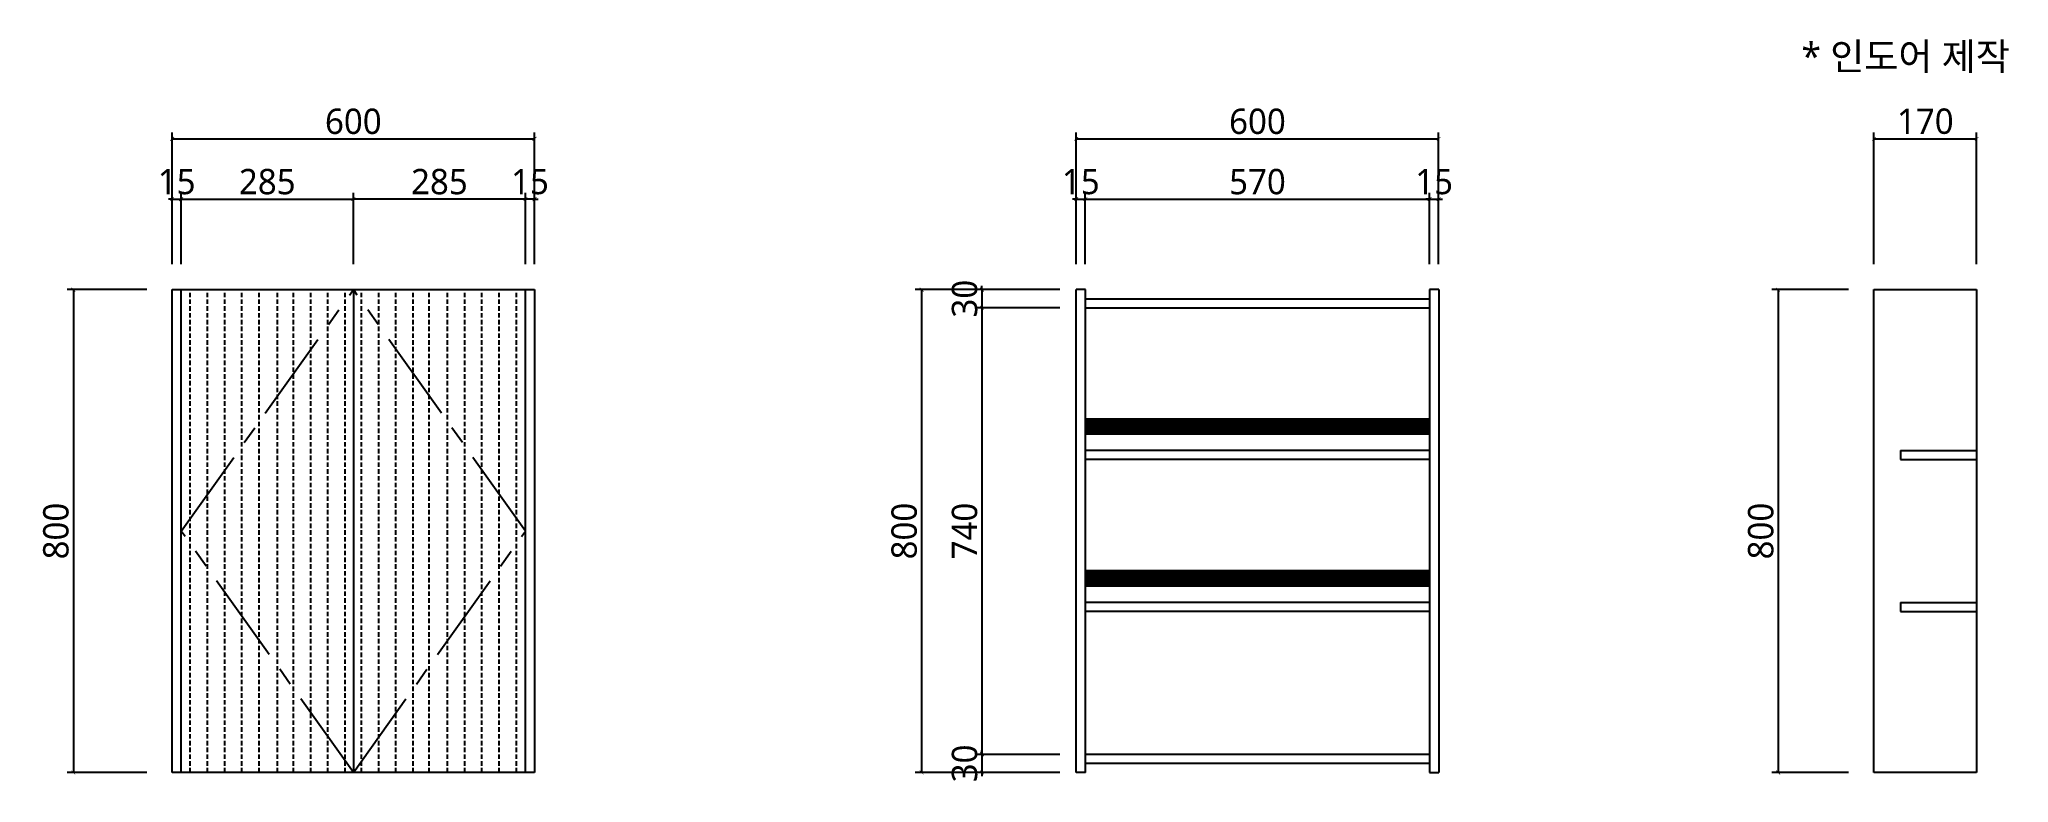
# Model space of a CAD drawing. Extents: x -32113 to -28853, y -571361 to -570130.
import ezdxf

# ---------------------------------------------------------------- set-up
doc = ezdxf.new("R2010")
doc.units = 0
doc.header["$LTSCALE"] = 60
doc.header["$MEASUREMENT"] = 0
doc.header["$PDMODE"] = 34
doc.header["$PDSIZE"] = -5
doc.linetypes.add('CENTERX2', pattern=[4, 2.5, -0.5, 0.5, -0.5])
doc.linetypes.add('HIDDEN2', pattern=[0.1875, 0.125, -0.0625])
doc.layers.get('0').update_dxf_attribs({"linetype": 'CONTINUOUS'})
doc.layers.get('Defpoints').update_dxf_attribs({"color": 142, "linetype": 'CONTINUOUS'})
for name, color, linetype in [('HAT', 8, 'CENTERX2'), ('hid', 251, 'HIDDEN2'), ('S-DIM', 7, 'CONTINUOUS'), ('TEX', 3, 'CONTINUOUS')]:
    doc.layers.add(name, color=color, linetype=linetype)
doc.styles.get("Standard").update_dxf_attribs({"font": 'malgun.ttf'})
doc.styles.add('카비원', font='malgun.ttf', dxfattribs={"height": 45})
doc.dimstyles.new('카비원', dxfattribs={"dimscale": 7, "dimtxt": 6, "dimasz": 0.9, "dimexe": 1.5, "dimexo": 6, "dimgap": 1, "dimtad": 1, "dimdsep": 46, "dimtxsty": 'Standard', "dimblk": 'ARCHTICK', "dimcen": 3, "dimclrd": 8, "dimclre": 8, "dimclrt": 256, "dimadec": 0, "dimazin": 0, "dimtfac": 0.6, "dimtix": 1, "dimtmove": 0, "dimatfit": 3, "dimfxl": 1.5, "dimtolj": 1, "dimtzin": 0, "dimlwd": -1, "dimlwe": -1, "dimarcsym": 0})

# ---------------------------------------------------------------- blocks, each defined once
blk = doc.blocks.new('_ArchTick')
at = {"color": 0, "linetype": 'ByBlock', "transparency": 16777216, "const_width": 0.15}
blk.add_lwpolyline([(-0.5, -0.5), (0.5, 0.5)], dxfattribs=at)
blk = doc.blocks.new('*D10304')
at = {"layer": 'Defpoints', "color": 0}
for p in [(-28905.6, -570294.7), (-29075.6, -570544.6), (-28905.6, -570544.6)]:
    blk.add_point(p, dxfattribs=at)
at = {"layer": 'S-DIM', "color": 8}
for p, q in [((-29075.6, -570502.6), (-29075.6, -570284.2)), ((-29075.6, -570294.7), (-28905.6, -570294.7)), ((-28905.6, -570502.6), (-28905.6, -570284.2))]:
    blk.add_line(p, q, dxfattribs=at)
at = {"layer": 'S-DIM', "color": 8, "xscale": 6.3, "yscale": 6.3, "zscale": 6.3, "rotation": 180}
blk.add_blockref('_ArchTick', (-29075.6, -570294.7), dxfattribs=at)
at = {"layer": 'S-DIM', "color": 8, "xscale": 6.3, "yscale": 6.3, "zscale": 6.3}
blk.add_blockref('_ArchTick', (-28905.6, -570294.7), dxfattribs=at)
at = {"layer": 'S-DIM', "insert": (-28990.6, -570265.8), "char_height": 42, "attachment_point": 5}
blk.add_mtext('\\A1;170', dxfattribs=at)
blk = doc.blocks.new('*D10305')
at = {"layer": 'Defpoints', "color": 0}
for p in [(-29075.6, -570544.6), (-29234.2, -571344.6), (-29075.6, -571344.6)]:
    blk.add_point(p, dxfattribs=at)
at = {"layer": 'S-DIM', "color": 8}
for p, q in [((-29117.6, -570544.6), (-29244.7, -570544.6)), ((-29234.2, -570544.6), (-29234.2, -571344.6)), ((-29117.6, -571344.6), (-29244.7, -571344.6))]:
    blk.add_line(p, q, dxfattribs=at)
at = {"layer": 'S-DIM', "color": 8, "xscale": 6.3, "yscale": 6.3, "zscale": 6.3}
for p, rotation in [((-29234.2, -570544.6), 90), ((-29234.2, -571344.6), 270)]:
    blk.add_blockref('_ArchTick', p, dxfattribs=dict(at, rotation=rotation))
at = {"layer": 'S-DIM', "insert": (-29262.9, -570944.6), "char_height": 42, "attachment_point": 5, "rotation": 90}
blk.add_mtext('\\A1;800', dxfattribs=at)
blk = doc.blocks.new('*D10308')
at = {"layer": 'Defpoints', "color": 0}
for p in [(-31893.4, -570544.6), (-32057, -571344.6), (-31893.4, -571344.6)]:
    blk.add_point(p, dxfattribs=at)
at = {"layer": 'S-DIM', "color": 8}
for p, q in [((-31935.4, -570544.6), (-32067.5, -570544.6)), ((-32057, -570544.6), (-32057, -571344.6)), ((-31935.4, -571344.6), (-32067.5, -571344.6))]:
    blk.add_line(p, q, dxfattribs=at)
at = {"layer": 'S-DIM', "color": 8, "xscale": 6.3, "yscale": 6.3, "zscale": 6.3}
for p, rotation in [((-32057, -570544.6), 90), ((-32057, -571344.6), 270)]:
    blk.add_blockref('_ArchTick', p, dxfattribs=dict(at, rotation=rotation))
at = {"layer": 'S-DIM', "insert": (-32085.7, -570944.6), "char_height": 42, "attachment_point": 5, "rotation": 90}
blk.add_mtext('\\A1;800', dxfattribs=at)
blk = doc.blocks.new('*D10309')
at = {"layer": 'Defpoints', "color": 0}
for p in [(-31878.4, -570394.6), (-31893.4, -570544.6), (-31878.4, -570544.6)]:
    blk.add_point(p, dxfattribs=at)
at = {"layer": 'S-DIM', "color": 8}
for p, q in [((-31893.4, -570394.6), (-31899.7, -570394.6)), ((-31893.4, -570502.6), (-31893.4, -570384.1)), ((-31893.4, -570394.6), (-31878.4, -570394.6)), ((-31878.4, -570502.6), (-31878.4, -570384.1)), ((-31878.4, -570394.6), (-31872.1, -570394.6))]:
    blk.add_line(p, q, dxfattribs=at)
at = {"layer": 'S-DIM', "color": 8, "xscale": 6.3, "yscale": 6.3, "zscale": 6.3}
blk.add_blockref('_ArchTick', (-31893.4, -570394.6), dxfattribs=at)
at = {"layer": 'S-DIM', "color": 8, "xscale": 6.3, "yscale": 6.3, "zscale": 6.3, "rotation": 180}
blk.add_blockref('_ArchTick', (-31878.4, -570394.6), dxfattribs=at)
at = {"layer": 'S-DIM', "insert": (-31885.9, -570365.8), "char_height": 42, "attachment_point": 5}
blk.add_mtext('\\A1;15', dxfattribs=at)
blk = doc.blocks.new('*D10311')
at = {"layer": 'Defpoints', "color": 0}
for p in [(-31293.4, -570294.7), (-31893.4, -570544.6), (-31293.4, -570544.6)]:
    blk.add_point(p, dxfattribs=at)
at = {"layer": 'S-DIM', "color": 8}
for p, q in [((-31893.4, -570502.6), (-31893.4, -570284.2)), ((-31893.4, -570294.7), (-31293.4, -570294.7)), ((-31293.4, -570502.6), (-31293.4, -570284.2))]:
    blk.add_line(p, q, dxfattribs=at)
at = {"layer": 'S-DIM', "color": 8, "xscale": 6.3, "yscale": 6.3, "zscale": 6.3, "rotation": 180}
blk.add_blockref('_ArchTick', (-31893.4, -570294.7), dxfattribs=at)
at = {"layer": 'S-DIM', "color": 8, "xscale": 6.3, "yscale": 6.3, "zscale": 6.3}
blk.add_blockref('_ArchTick', (-31293.4, -570294.7), dxfattribs=at)
at = {"layer": 'S-DIM', "insert": (-31593.4, -570266), "char_height": 42, "attachment_point": 5}
blk.add_mtext('\\A1;600', dxfattribs=at)
blk = doc.blocks.new('*D10312')
at = {"layer": 'Defpoints', "color": 0}
for p in [(-30381.4, -570394.6), (-30396.4, -570544.6), (-30381.4, -570544.6)]:
    blk.add_point(p, dxfattribs=at)
at = {"layer": 'S-DIM', "color": 8}
for p, q in [((-30396.4, -570394.6), (-30402.7, -570394.6)), ((-30396.4, -570502.6), (-30396.4, -570384.1)), ((-30396.4, -570394.6), (-30381.4, -570394.6)), ((-30381.4, -570502.6), (-30381.4, -570384.1)), ((-30381.4, -570394.6), (-30375.1, -570394.6))]:
    blk.add_line(p, q, dxfattribs=at)
at = {"layer": 'S-DIM', "color": 8, "xscale": 6.3, "yscale": 6.3, "zscale": 6.3}
blk.add_blockref('_ArchTick', (-30396.4, -570394.6), dxfattribs=at)
at = {"layer": 'S-DIM', "color": 8, "xscale": 6.3, "yscale": 6.3, "zscale": 6.3, "rotation": 180}
blk.add_blockref('_ArchTick', (-30381.4, -570394.6), dxfattribs=at)
at = {"layer": 'S-DIM', "insert": (-30388.9, -570365.8), "char_height": 42, "attachment_point": 5}
blk.add_mtext('\\A1;15', dxfattribs=at)
blk = doc.blocks.new('*D10313')
at = {"layer": 'Defpoints', "color": 0}
for p in [(-29811.4, -570394.6), (-30381.4, -570544.6), (-29811.4, -570544.6)]:
    blk.add_point(p, dxfattribs=at)
at = {"layer": 'S-DIM', "color": 8}
for p, q in [((-30381.4, -570502.6), (-30381.4, -570384.1)), ((-30381.4, -570394.6), (-29811.4, -570394.6)), ((-29811.4, -570502.6), (-29811.4, -570384.1))]:
    blk.add_line(p, q, dxfattribs=at)
at = {"layer": 'S-DIM', "color": 8, "xscale": 6.3, "yscale": 6.3, "zscale": 6.3, "rotation": 180}
blk.add_blockref('_ArchTick', (-30381.4, -570394.6), dxfattribs=at)
at = {"layer": 'S-DIM', "color": 8, "xscale": 6.3, "yscale": 6.3, "zscale": 6.3}
blk.add_blockref('_ArchTick', (-29811.4, -570394.6), dxfattribs=at)
at = {"layer": 'S-DIM', "insert": (-30096.4, -570365.9), "char_height": 42, "attachment_point": 5}
blk.add_mtext('\\A1;570', dxfattribs=at)
blk = doc.blocks.new('*D10314')
at = {"layer": 'Defpoints', "color": 0}
for p in [(-29796.4, -570394.6), (-29811.4, -570544.6), (-29796.4, -570544.6)]:
    blk.add_point(p, dxfattribs=at)
at = {"layer": 'S-DIM', "color": 8}
for p, q in [((-29811.4, -570394.6), (-29817.7, -570394.6)), ((-29811.4, -570502.6), (-29811.4, -570384.1)), ((-29811.4, -570394.6), (-29796.4, -570394.6)), ((-29796.4, -570502.6), (-29796.4, -570384.1)), ((-29796.4, -570394.6), (-29790.1, -570394.6))]:
    blk.add_line(p, q, dxfattribs=at)
at = {"layer": 'S-DIM', "color": 8, "xscale": 6.3, "yscale": 6.3, "zscale": 6.3}
blk.add_blockref('_ArchTick', (-29811.4, -570394.6), dxfattribs=at)
at = {"layer": 'S-DIM', "color": 8, "xscale": 6.3, "yscale": 6.3, "zscale": 6.3, "rotation": 180}
blk.add_blockref('_ArchTick', (-29796.4, -570394.6), dxfattribs=at)
at = {"layer": 'S-DIM', "insert": (-29803.9, -570365.8), "char_height": 42, "attachment_point": 5}
blk.add_mtext('\\A1;15', dxfattribs=at)
blk = doc.blocks.new('*D10315')
at = {"layer": 'Defpoints', "color": 0}
for p in [(-29796.4, -570294.7), (-30396.4, -570544.6), (-29796.4, -570544.6)]:
    blk.add_point(p, dxfattribs=at)
at = {"layer": 'S-DIM', "color": 8}
for p, q in [((-30396.4, -570502.6), (-30396.4, -570284.2)), ((-30396.4, -570294.7), (-29796.4, -570294.7)), ((-29796.4, -570502.6), (-29796.4, -570284.2))]:
    blk.add_line(p, q, dxfattribs=at)
at = {"layer": 'S-DIM', "color": 8, "xscale": 6.3, "yscale": 6.3, "zscale": 6.3, "rotation": 180}
blk.add_blockref('_ArchTick', (-30396.4, -570294.7), dxfattribs=at)
at = {"layer": 'S-DIM', "color": 8, "xscale": 6.3, "yscale": 6.3, "zscale": 6.3}
blk.add_blockref('_ArchTick', (-29796.4, -570294.7), dxfattribs=at)
at = {"layer": 'S-DIM', "insert": (-30096.4, -570266), "char_height": 42, "attachment_point": 5}
blk.add_mtext('\\A1;600', dxfattribs=at)
blk = doc.blocks.new('*D10316')
at = {"layer": 'Defpoints', "color": 0}
for p in [(-30381.4, -570544.6), (-30552.5, -570574.6), (-30381.4, -570574.6)]:
    blk.add_point(p, dxfattribs=at)
at = {"layer": 'S-DIM', "color": 8}
for p, q in [((-30423.4, -570544.6), (-30563, -570544.6)), ((-30552.5, -570544.6), (-30552.5, -570538.3)), ((-30552.5, -570544.6), (-30552.5, -570574.6)), ((-30423.4, -570574.6), (-30563, -570574.6)), ((-30552.5, -570574.6), (-30552.5, -570580.9))]:
    blk.add_line(p, q, dxfattribs=at)
at = {"layer": 'S-DIM', "color": 8, "xscale": 6.3, "yscale": 6.3, "zscale": 6.3}
for p, rotation in [((-30552.5, -570544.6), 270), ((-30552.5, -570574.6), 90)]:
    blk.add_blockref('_ArchTick', p, dxfattribs=dict(at, rotation=rotation))
at = {"layer": 'S-DIM', "insert": (-30581.2, -570559.6), "char_height": 42, "attachment_point": 5, "rotation": 90}
blk.add_mtext('\\A1;30', dxfattribs=at)
blk = doc.blocks.new('*D10317')
at = {"layer": 'Defpoints', "color": 0}
for p in [(-30381.4, -570574.6), (-30552.5, -571314.6), (-30381.4, -571314.6)]:
    blk.add_point(p, dxfattribs=at)
at = {"layer": 'S-DIM', "color": 8}
for p, q in [((-30423.4, -570574.6), (-30563, -570574.6)), ((-30552.5, -570574.6), (-30552.5, -571314.6)), ((-30423.4, -571314.6), (-30563, -571314.6))]:
    blk.add_line(p, q, dxfattribs=at)
at = {"layer": 'S-DIM', "color": 8, "xscale": 6.3, "yscale": 6.3, "zscale": 6.3}
for p, rotation in [((-30552.5, -570574.6), 90), ((-30552.5, -571314.6), 270)]:
    blk.add_blockref('_ArchTick', p, dxfattribs=dict(at, rotation=rotation))
at = {"layer": 'S-DIM', "insert": (-30581.2, -570944.6), "char_height": 42, "attachment_point": 5, "rotation": 90}
blk.add_mtext('\\A1;740', dxfattribs=at)
blk = doc.blocks.new('*D10318')
at = {"layer": 'Defpoints', "color": 0}
for p in [(-30381.4, -571314.6), (-30552.5, -571344.6), (-30381.4, -571344.6)]:
    blk.add_point(p, dxfattribs=at)
at = {"layer": 'S-DIM', "color": 8}
for p, q in [((-30423.4, -571314.6), (-30563, -571314.6)), ((-30552.5, -571314.6), (-30552.5, -571308.3)), ((-30552.5, -571314.6), (-30552.5, -571344.6)), ((-30423.4, -571344.6), (-30563, -571344.6)), ((-30552.5, -571344.6), (-30552.5, -571350.9))]:
    blk.add_line(p, q, dxfattribs=at)
at = {"layer": 'S-DIM', "color": 8, "xscale": 6.3, "yscale": 6.3, "zscale": 6.3}
for p, rotation in [((-30552.5, -571314.6), 270), ((-30552.5, -571344.6), 90)]:
    blk.add_blockref('_ArchTick', p, dxfattribs=dict(at, rotation=rotation))
at = {"layer": 'S-DIM', "insert": (-30581.2, -571329.6), "char_height": 42, "attachment_point": 5, "rotation": 90}
blk.add_mtext('\\A1;30', dxfattribs=at)
blk = doc.blocks.new('*D10319')
at = {"layer": 'Defpoints', "color": 0}
for p in [(-30381.4, -570544.6), (-30652.5, -571344.6), (-30381.4, -571344.6)]:
    blk.add_point(p, dxfattribs=at)
at = {"layer": 'S-DIM', "color": 8}
for p, q in [((-30423.4, -570544.6), (-30663, -570544.6)), ((-30652.5, -570544.6), (-30652.5, -571344.6)), ((-30423.4, -571344.6), (-30663, -571344.6))]:
    blk.add_line(p, q, dxfattribs=at)
at = {"layer": 'S-DIM', "color": 8, "xscale": 6.3, "yscale": 6.3, "zscale": 6.3}
for p, rotation in [((-30652.5, -570544.6), 90), ((-30652.5, -571344.6), 270)]:
    blk.add_blockref('_ArchTick', p, dxfattribs=dict(at, rotation=rotation))
at = {"layer": 'S-DIM', "insert": (-30681.2, -570944.6), "char_height": 42, "attachment_point": 5, "rotation": 90}
blk.add_mtext('\\A1;800', dxfattribs=at)
blk = doc.blocks.new('*D10377')
at = {"layer": 'Defpoints', "color": 0}
for p in [(-31593.4, -570394.6), (-31878.4, -570544.6), (-31593.4, -570544.6)]:
    blk.add_point(p, dxfattribs=at)
at = {"layer": 'S-DIM', "color": 8}
for p, q in [((-31878.4, -570502.6), (-31878.4, -570384.1)), ((-31878.4, -570394.6), (-31593.4, -570394.6)), ((-31593.4, -570502.6), (-31593.4, -570384.1))]:
    blk.add_line(p, q, dxfattribs=at)
at = {"layer": 'S-DIM', "color": 8, "xscale": 6.3, "yscale": 6.3, "zscale": 6.3, "rotation": 180}
blk.add_blockref('_ArchTick', (-31878.4, -570394.6), dxfattribs=at)
at = {"layer": 'S-DIM', "color": 8, "xscale": 6.3, "yscale": 6.3, "zscale": 6.3}
blk.add_blockref('_ArchTick', (-31593.4, -570394.6), dxfattribs=at)
at = {"layer": 'S-DIM', "insert": (-31735.9, -570365.9), "char_height": 42, "attachment_point": 5}
blk.add_mtext('\\A1;285', dxfattribs=at)
blk = doc.blocks.new('*D10378')
at = {"layer": 'Defpoints', "color": 0}
for p in [(-31308.4, -570394.6), (-31308.4, -570544.6), (-31293.4, -570544.6)]:
    blk.add_point(p, dxfattribs=at)
at = {"layer": 'S-DIM', "color": 8}
for p, q in [((-31308.4, -570394.6), (-31314.7, -570394.6)), ((-31308.4, -570502.6), (-31308.4, -570384.1)), ((-31293.4, -570394.6), (-31308.4, -570394.6)), ((-31293.4, -570502.6), (-31293.4, -570384.1)), ((-31293.4, -570394.6), (-31287.1, -570394.6))]:
    blk.add_line(p, q, dxfattribs=at)
at = {"layer": 'S-DIM', "color": 8, "xscale": 6.3, "yscale": 6.3, "zscale": 6.3}
blk.add_blockref('_ArchTick', (-31308.4, -570394.6), dxfattribs=at)
at = {"layer": 'S-DIM', "color": 8, "xscale": 6.3, "yscale": 6.3, "zscale": 6.3, "rotation": 180}
blk.add_blockref('_ArchTick', (-31293.4, -570394.6), dxfattribs=at)
at = {"layer": 'S-DIM', "insert": (-31300.9, -570365.8), "char_height": 42, "attachment_point": 5}
blk.add_mtext('\\A1;15', dxfattribs=at)
blk = doc.blocks.new('*D10379')
at = {"layer": 'Defpoints', "color": 0}
for p in [(-31593.4, -570394.6), (-31593.4, -570544.6), (-31308.4, -570544.6)]:
    blk.add_point(p, dxfattribs=at)
at = {"layer": 'S-DIM', "color": 8}
for p, q in [((-31593.4, -570502.6), (-31593.4, -570384.1)), ((-31308.4, -570394.6), (-31593.4, -570394.6)), ((-31308.4, -570502.6), (-31308.4, -570384.1))]:
    blk.add_line(p, q, dxfattribs=at)
at = {"layer": 'S-DIM', "color": 8, "xscale": 6.3, "yscale": 6.3, "zscale": 6.3, "rotation": 180}
blk.add_blockref('_ArchTick', (-31593.4, -570394.6), dxfattribs=at)
at = {"layer": 'S-DIM', "color": 8, "xscale": 6.3, "yscale": 6.3, "zscale": 6.3}
blk.add_blockref('_ArchTick', (-31308.4, -570394.6), dxfattribs=at)
at = {"layer": 'S-DIM', "insert": (-31450.9, -570365.9), "char_height": 42, "attachment_point": 5}
blk.add_mtext('\\A1;285', dxfattribs=at)

msp = doc.modelspace()

# ---------------------------------------------------------------- hatches: boundary and pattern name
at = {"layer": 'HAT'}
h = msp.add_hatch(dxfattribs=at)
h.set_pattern_fill('ANSI31', color=256)
h.set_pattern_definition([(45, (-38467.9954, -320254.43229), (-0.08838834765, 0.08838834765), [])])
h.paths.add_polyline_path([(-29811.35, -570784.003), (-29811.35, -570759.003), (-30381.35, -570759.003), (-30381.35, -570784.003)])
h = msp.add_hatch(dxfattribs=at)
h.set_pattern_fill('ANSI31', color=256)
h.set_pattern_definition([(45, (-38467.9954, -320506.09896), (-0.08838834765, 0.08838834765), [])])
h.paths.add_polyline_path([(-29811.35, -571035.67), (-29811.35, -571010.67), (-30381.35, -571010.67), (-30381.35, -571035.67)])

# ---------------------------------------------------------------- linework, layer by layer
for p, q in [((-31893.385, -570544.647), (-31293.385, -570544.647)), ((-31893.385, -571344.647), (-31893.385, -570544.647)), ((-31878.385, -571344.647), (-31878.385, -570544.647)), ((-31593.385, -570544.647), (-31593.385, -571344.647)), ((-31308.385, -571344.647), (-31308.385, -570544.647)), ((-31293.385, -570544.647), (-31293.385, -571344.647)), ((-30396.35, -571344.647), (-30396.35, -570544.647)), ((-30381.35, -570544.647), (-30396.35, -570544.647)), ((-30381.35, -571344.647), (-30381.35, -570544.647)), ((-30381.35, -570559.647), (-29811.35, -570559.647)), ((-29811.35, -570544.647), (-29811.35, -571344.647)), ((-29796.35, -570544.647), (-29811.35, -570544.647)), ((-29796.35, -570544.647), (-29796.35, -571344.647)), ((-29075.642, -570544.647), (-28905.642, -570544.647)), ((-29075.642, -571344.647), (-29075.642, -570544.647)), ((-28905.642, -570544.647), (-28905.642, -571344.647)), ((-30381.35, -570574.647), (-29811.35, -570574.647)), ((-29811.35, -570759.003), (-30381.35, -570759.003)), ((-29811.35, -570784.003), (-30381.35, -570784.003)), ((-29811.35, -570811.313), (-30381.35, -570811.313)), ((-29031.642, -570811.313), (-28905.642, -570811.313)), ((-29031.642, -570811.313), (-29031.642, -570826.313)), ((-29811.35, -570826.313), (-30381.35, -570826.313)), ((-29031.642, -570826.313), (-28905.642, -570826.313)), ((-29811.35, -571010.67), (-30381.35, -571010.67)), ((-29811.35, -571035.67), (-30381.35, -571035.67)), ((-29811.35, -571062.98), (-30381.35, -571062.98)), ((-29811.35, -571077.98), (-30381.35, -571077.98)), ((-29031.642, -571062.98), (-28905.642, -571062.98)), ((-29031.642, -571062.98), (-29031.642, -571077.98)), ((-29031.642, -571077.98), (-28905.642, -571077.98)), ((-29811.35, -571314.647), (-30381.35, -571314.647)), ((-31293.385, -571344.647), (-31893.385, -571344.647)), ((-30381.35, -571344.647), (-30396.35, -571344.647)), ((-29811.35, -571329.647), (-30381.35, -571329.647)), ((-29811.35, -571344.647), (-29796.35, -571344.647)), ((-29055.642, -571344.647), (-29075.642, -571344.647)), ((-28905.642, -571344.647), (-29055.642, -571344.647))]:
    msp.add_line(p, q)
for points in [[(-31593.385, -571344.647), (-31878.385, -570944.647), (-31593.385, -570544.647)], [(-31593.385, -571344.647), (-31308.385, -570944.647), (-31593.385, -570544.647)]]:
    msp.add_lwpolyline(points, dxfattribs=at)
at = {"layer": 'hid', "color": 251, "linetype": 'HIDDEN2'}
for p, q in [((-31863.385, -571344.647), (-31863.385, -570544.647)), ((-31834.885, -571344.647), (-31834.885, -570544.647)), ((-31806.385, -571344.647), (-31806.385, -570544.647)), ((-31777.885, -571344.647), (-31777.885, -570544.647)), ((-31749.385, -571344.647), (-31749.385, -570544.647)), ((-31718.885, -571344.647), (-31718.885, -570544.647)), ((-31692.385, -571344.647), (-31692.385, -570544.647)), ((-31663.885, -571344.647), (-31663.885, -570544.647)), ((-31635.385, -571344.647), (-31635.385, -570544.647)), ((-31606.885, -571344.647), (-31606.885, -570544.647)), ((-31579.885, -571344.647), (-31579.885, -570544.647)), ((-31551.385, -571344.647), (-31551.385, -570544.647)), ((-31522.885, -571344.647), (-31522.885, -570544.647)), ((-31494.385, -571344.647), (-31494.385, -570544.647)), ((-31467.885, -571344.647), (-31467.885, -570544.647)), ((-31437.385, -571344.647), (-31437.385, -570544.647)), ((-31408.885, -571344.647), (-31408.885, -570544.647)), ((-31380.385, -571344.647), (-31380.385, -570544.647)), ((-31351.885, -571344.647), (-31351.885, -570544.647)), ((-31323.385, -571344.647), (-31323.385, -570544.647))]:
    msp.add_line(p, q, dxfattribs=at)

# ---------------------------------------------------------------- texts
at = {"layer": 'TEX', "style": '카비원'}
msp.add_text('* 인도어 제작', height=45, dxfattribs=at).set_placement((-29195.643, -570180.704))

# ---------------------------------------------------------------- dimensions: what is measured, and where the dimension line sits
at = {"layer": 'S-DIM'}
for base, p1, p2, override, picture, middle in [((-31293.385, -570294.652), (-31893.385, -570544.647), (-31293.385, -570544.647), {"dimscale": 7}, '*D10311', (-31593.385, -570265.953)), ((-29796.35, -570294.652), (-30396.35, -570544.647), (-29796.35, -570544.647), {"dimscale": 7}, '*D10315', (-30096.35, -570265.953)), ((-31878.385, -570394.647), (-31893.385, -570544.647), (-31878.385, -570544.647), {"dimscale": 7}, '*D10309', (-31885.885, -570365.834)), ((-31593.385, -570394.647), (-31878.385, -570544.647), (-31593.385, -570544.647), {"dimtmove": 1}, '*D10377', (-31735.885, -570365.948)), ((-30381.35, -570394.647), (-30396.35, -570544.647), (-30381.35, -570544.647), {"dimscale": 7}, '*D10312', (-30388.85, -570365.834)), ((-29811.35, -570394.647), (-30381.35, -570544.647), (-29811.35, -570544.647), {"dimscale": 7}, '*D10313', (-30096.35, -570365.948)), ((-29796.35, -570394.647), (-29811.35, -570544.647), (-29796.35, -570544.647), {"dimscale": 7}, '*D10314', (-29803.85, -570365.834))]:
    dim = msp.add_linear_dim(base=base, p1=p1, p2=p2, dimstyle='카비원', override=override, dxfattribs=at)
    dim.commit()
    dim.dimension.update_dxf_attribs({"geometry": picture, "text_midpoint": middle})
dim = msp.add_linear_dim(base=(-28905.642, -570294.652), p1=(-29075.642, -570544.647), p2=(-28905.642, -570544.647), dimstyle='카비원', dxfattribs=at)
dim.commit()
dim.dimension.update_dxf_attribs({"geometry": '*D10304', "text_midpoint": (-28990.642, -570265.839)})
for base, p1, p2, angle, override, picture, middle in [((-31593.385, -570394.647), (-31308.385, -570544.647), (-31593.385, -570544.647), 180, {"dimtmove": 1}, '*D10379', (-31450.885, -570365.948)), ((-31308.385, -570394.647), (-31293.385, -570544.647), (-31308.385, -570544.647), 180, {"dimscale": 7}, '*D10378', (-31300.885, -570365.834)), ((-30552.508, -570574.647), (-30381.35, -570544.647), (-30381.35, -570574.647), 90, {"dimscale": 7}, '*D10316', (-30581.207, -570559.647)), ((-32056.965, -571344.647), (-31893.385, -570544.647), (-31893.385, -571344.647), 90, {"dimscale": 7}, '*D10308', (-32085.664, -570944.647)), ((-30652.503, -571344.647), (-30381.35, -570544.647), (-30381.35, -571344.647), 90, {"dimscale": 7}, '*D10319', (-30681.202, -570944.647)), ((-30552.508, -571314.647), (-30381.35, -570574.647), (-30381.35, -571314.647), 90, {"dimscale": 7}, '*D10317', (-30581.207, -570944.647)), ((-30552.508, -571344.647), (-30381.35, -571314.647), (-30381.35, -571344.647), 90, {"dimscale": 7}, '*D10318', (-30581.207, -571329.647))]:
    dim = msp.add_linear_dim(base=base, p1=p1, p2=p2, angle=angle, dimstyle='카비원', override=override, dxfattribs=at)
    dim.commit()
    dim.dimension.update_dxf_attribs({"geometry": picture, "text_midpoint": middle})
dim = msp.add_linear_dim(base=(-29234.221, -571344.647), p1=(-29075.642, -570544.647), p2=(-29075.642, -571344.647), angle=90, dimstyle='카비원', dxfattribs=at)
dim.commit()
dim.dimension.update_dxf_attribs({"geometry": '*D10305', "text_midpoint": (-29262.92, -570944.647)})

doc.saveas('drawing.dxf')
